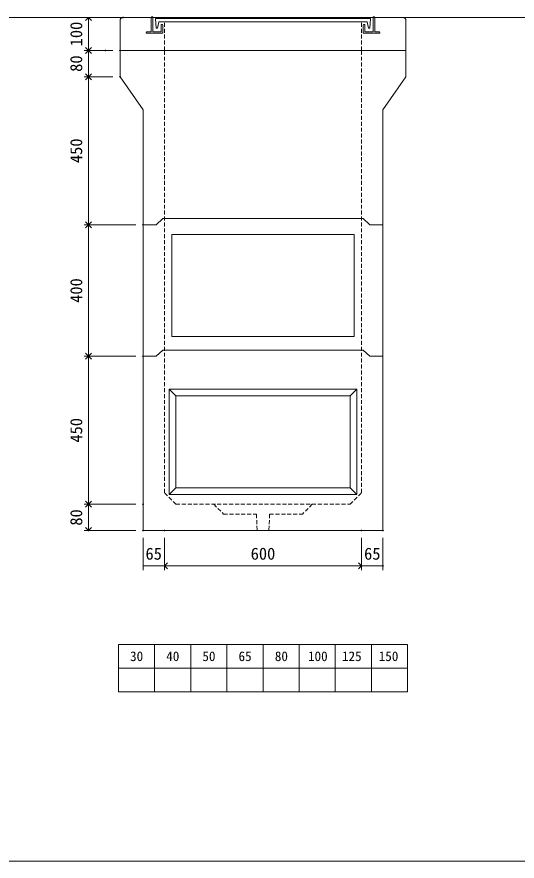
# Model space of a CAD drawing. Units: millimetres, scale not verified. Extents: x -4890 to 4890, y -2292 to 2292.
# Drawn here: x 1846 to 3368, y -1983 to 584 of the extents above; entities that cross this region are included whole.
import ezdxf
from ezdxf.enums import TextEntityAlignment as Align

# ---------------------------------------------------------------- set-up
doc = ezdxf.new("R2010")
doc.units = ezdxf.units.MM
doc.header["$LTSCALE"] = 10
doc.header["$PDMODE"] = 32
doc.header["$PDSIZE"] = 2
doc.linetypes.add('DASHED1', pattern=[1.8, 1.2, -0.6])
doc.linetypes.add('USER2', pattern=[50.8, 31.75, -6.35, 6.35, -6.35])
doc.layers.add('0-1_Defpoints', color=7, linetype='Continuous')
for name, color, linetype, lineweight in [('0-2_waku', 7, 'Continuous', 18), ('0-3_gaikei', 7, 'Continuous', 18), ('0-4_kakure', 7, 'DASHED1', 5), ('0-5_sunpou', 7, 'Continuous', 5), ('0-9_uchigawa', 6, 'Continuous', 18), ('0-B_futa', 3, 'Continuous', 18), ('0-C_GL', 4, 'Continuous', 18), ('0-E_文字１', 7, 'Continuous', 18), ('1-3_uchigawa2', 6, 'USER2', 18)]:
    doc.layers.add(name, color=color, linetype=linetype, lineweight=lineweight)
doc.styles.add('ＭＳ ゴシック', font='')
doc.styles.get('ＭＳ ゴシック').set_extended_font_data('MS Gothic')

# ---------------------------------------------------------------- blocks, each defined once
blk = doc.blocks.new('_Open90')
at = {"layer": '0-5_sunpou'}
blk.add_line((0, 0), (-1, 0), dxfattribs=at)
blk.add_lwpolyline([(-0.5, 0.5), (0, 0), (-0.5, -0.5)], dxfattribs=at)
blk = doc.blocks.new('D44')
at = {"layer": '0-1_Defpoints'}
for p in [(3617.33, 2794.36), (3511.3, 2694.36), (3563.33, 2694.36)]:
    blk.add_point(p, dxfattribs=at)
at = {"layer": '0-5_sunpou'}
for p, q in [((3595.33, 2794.36), (3498.3, 2794.36)), ((3511.3, 2776.36), (3511.3, 2712.36)), ((3541.33, 2694.36), (3498.3, 2694.36))]:
    blk.add_line(p, q, dxfattribs=at)
at = {"layer": '0-5_sunpou', "xscale": 18, "yscale": 18}
for p, rotation in [((3511.3, 2794.36), 90), ((3511.3, 2694.36), 270)]:
    blk.add_blockref('_Open90', p, dxfattribs=dict(at, rotation=rotation))
at = {"layer": '0-5_sunpou', "style": 'ＭＳ ゴシック'}
blk.add_text('100', height=36.66, rotation=90, dxfattribs=at).set_placement((3503.3, 2706.86), align=Align.BOTTOM_LEFT)
blk = doc.blocks.new('D45')
at = {"layer": '0-1_Defpoints'}
for p in [(3607.33, 2694.36), (3511.3, 2614.36), (3607.33, 2614.36)]:
    blk.add_point(p, dxfattribs=at)
at = {"layer": '0-5_sunpou'}
for p, q in [((3585.33, 2694.36), (3498.3, 2694.36)), ((3511.3, 2676.36), (3511.3, 2632.36)), ((3585.33, 2614.36), (3498.3, 2614.36))]:
    blk.add_line(p, q, dxfattribs=at)
at = {"layer": '0-5_sunpou', "xscale": 18, "yscale": 18}
for p, rotation in [((3511.3, 2694.36), 90), ((3511.3, 2614.36), 270)]:
    blk.add_blockref('_Open90', p, dxfattribs=dict(at, rotation=rotation))
at = {"layer": '0-5_sunpou', "style": 'ＭＳ ゴシック'}
blk.add_text('80', height=36.66, rotation=90, dxfattribs=at).set_placement((3503.3, 2629.36), align=Align.BOTTOM_LEFT)
blk = doc.blocks.new('D46')
at = {"layer": '0-1_Defpoints'}
for p in [(3607.33, 2614.36), (3511.3, 2164.36), (3677.33, 2164.36)]:
    blk.add_point(p, dxfattribs=at)
at = {"layer": '0-5_sunpou'}
for p, q in [((3585.33, 2614.36), (3498.3, 2614.36)), ((3511.3, 2596.36), (3511.3, 2182.36)), ((3655.33, 2164.36), (3498.3, 2164.36))]:
    blk.add_line(p, q, dxfattribs=at)
at = {"layer": '0-5_sunpou', "xscale": 18, "yscale": 18}
for p, rotation in [((3511.3, 2614.36), 90), ((3511.3, 2164.36), 270)]:
    blk.add_blockref('_Open90', p, dxfattribs=dict(at, rotation=rotation))
at = {"layer": '0-5_sunpou', "style": 'ＭＳ ゴシック'}
blk.add_text('450', height=36.66, rotation=90, dxfattribs=at).set_placement((3503.3, 2351.86), align=Align.BOTTOM_LEFT)
blk = doc.blocks.new('D47')
at = {"layer": '0-1_Defpoints'}
for p in [(3677.33, 2164.36), (3511.3, 1764.36), (3677.33, 1764.36)]:
    blk.add_point(p, dxfattribs=at)
at = {"layer": '0-5_sunpou'}
for p, q in [((3655.33, 2164.36), (3498.3, 2164.36)), ((3511.3, 2146.36), (3511.3, 1782.36)), ((3655.33, 1764.36), (3498.3, 1764.36))]:
    blk.add_line(p, q, dxfattribs=at)
at = {"layer": '0-5_sunpou', "xscale": 18, "yscale": 18}
for p, rotation in [((3511.3, 2164.36), 90), ((3511.3, 1764.36), 270)]:
    blk.add_blockref('_Open90', p, dxfattribs=dict(at, rotation=rotation))
at = {"layer": '0-5_sunpou', "style": 'ＭＳ ゴシック'}
blk.add_text('400', height=36.66, rotation=90, dxfattribs=at).set_placement((3503.3, 1926.86), align=Align.BOTTOM_LEFT)
blk = doc.blocks.new('D48')
at = {"layer": '0-1_Defpoints'}
for p in [(3677.33, 1764.36), (3511.3, 1314.36), (3677.33, 1314.36)]:
    blk.add_point(p, dxfattribs=at)
at = {"layer": '0-5_sunpou'}
for p, q in [((3655.33, 1764.36), (3498.3, 1764.36)), ((3511.3, 1746.36), (3511.3, 1332.36)), ((3655.33, 1314.36), (3498.3, 1314.36))]:
    blk.add_line(p, q, dxfattribs=at)
at = {"layer": '0-5_sunpou', "xscale": 18, "yscale": 18}
for p, rotation in [((3511.3, 1764.36), 90), ((3511.3, 1314.36), 270)]:
    blk.add_blockref('_Open90', p, dxfattribs=dict(at, rotation=rotation))
at = {"layer": '0-5_sunpou', "style": 'ＭＳ ゴシック'}
blk.add_text('450', height=36.66, rotation=90, dxfattribs=at).set_placement((3503.3, 1501.86), align=Align.BOTTOM_LEFT)
blk = doc.blocks.new('D49')
at = {"layer": '0-1_Defpoints'}
for p in [(3677.33, 1314.36), (3511.3, 1234.36), (3677.33, 1234.36)]:
    blk.add_point(p, dxfattribs=at)
at = {"layer": '0-5_sunpou'}
for p, q in [((3655.33, 1314.36), (3498.3, 1314.36)), ((3511.3, 1296.36), (3511.3, 1252.36)), ((3655.33, 1234.36), (3498.3, 1234.36))]:
    blk.add_line(p, q, dxfattribs=at)
at = {"layer": '0-5_sunpou', "xscale": 18, "yscale": 18}
for p, rotation in [((3511.3, 1314.36), 90), ((3511.3, 1234.36), 270)]:
    blk.add_blockref('_Open90', p, dxfattribs=dict(at, rotation=rotation))
at = {"layer": '0-5_sunpou', "style": 'ＭＳ ゴシック'}
blk.add_text('80', height=36.66, rotation=90, dxfattribs=at).set_placement((3503.3, 1249.36), align=Align.BOTTOM_LEFT)
blk = doc.blocks.new('D50')
at = {"layer": '0-1_Defpoints'}
for p in [(3677.33, 1234.36), (3742.33, 1234.36), (3742.33, 1126.89)]:
    blk.add_point(p, dxfattribs=at)
at = {"layer": '0-5_sunpou'}
for p, q in [((3677.33, 1212.36), (3677.33, 1113.89)), ((3742.33, 1212.36), (3742.33, 1113.89)), ((3677.33, 1126.89), (3742.33, 1126.89))]:
    blk.add_line(p, q, dxfattribs=at)
at = {"layer": '0-5_sunpou', "style": 'ＭＳ ゴシック'}
blk.add_text('65', height=36.66, dxfattribs=at).set_placement((3684.83, 1134.89), align=Align.BOTTOM_LEFT)
blk = doc.blocks.new('D51')
at = {"layer": '0-1_Defpoints'}
for p in [(3742.33, 1234.36), (4342.33, 1234.36), (4342.33, 1126.89)]:
    blk.add_point(p, dxfattribs=at)
at = {"layer": '0-5_sunpou'}
for p, q in [((3742.33, 1212.36), (3742.33, 1113.89)), ((4342.33, 1212.36), (4342.33, 1113.89)), ((3760.33, 1126.89), (4324.33, 1126.89))]:
    blk.add_line(p, q, dxfattribs=at)
at = {"layer": '0-5_sunpou', "xscale": 18, "yscale": 18, "rotation": 180}
blk.add_blockref('_Open90', (3742.33, 1126.89), dxfattribs=at)
at = {"layer": '0-5_sunpou', "xscale": 18, "yscale": 18}
blk.add_blockref('_Open90', (4342.33, 1126.89), dxfattribs=at)
at = {"layer": '0-5_sunpou', "style": 'ＭＳ ゴシック'}
blk.add_text('600', height=36.66, dxfattribs=at).set_placement((4004.83, 1134.89), align=Align.BOTTOM_LEFT)
blk = doc.blocks.new('D52')
at = {"layer": '0-1_Defpoints'}
for p in [(4342.33, 1234.36), (4407.33, 1234.36), (4407.33, 1126.89)]:
    blk.add_point(p, dxfattribs=at)
at = {"layer": '0-5_sunpou'}
for p, q in [((4342.33, 1212.36), (4342.33, 1113.89)), ((4407.33, 1212.36), (4407.33, 1113.89)), ((4342.33, 1126.89), (4407.33, 1126.89))]:
    blk.add_line(p, q, dxfattribs=at)
at = {"layer": '0-5_sunpou', "style": 'ＭＳ ゴシック'}
blk.add_text('65', height=36.66, dxfattribs=at).set_placement((4349.83, 1134.89), align=Align.BOTTOM_LEFT)

msp = doc.modelspace()

# ---------------------------------------------------------------- linework, layer by layer
at = {"layer": '0-2_waku'}
for p, q in [((2155.01, -1323.75), (2155.01, -1467.75)), ((2155.01, -1323.75), (2155.01, -1467.75)), ((2155.01, -1323.75), (2155.01, -1467.75)), ((2155.01, -1323.75), (2155.01, -1467.75)), ((2155.01, -1323.75), (3035.01, -1323.75)), ((2265.01, -1323.75), (2265.01, -1467.75)), ((2375.01, -1323.75), (2375.01, -1467.75)), ((2375.01, -1323.75), (2375.01, -1467.75)), ((2485.01, -1323.75), (2485.01, -1467.75)), ((2595.01, -1323.75), (2595.01, -1467.75)), ((2705.01, -1323.75), (2705.01, -1467.75)), ((2815.01, -1323.75), (2815.01, -1467.75)), ((2925.01, -1323.75), (2925.01, -1467.75)), ((3035.01, -1323.75), (3035.01, -1467.75)), ((2155.01, -1395.75), (3035.01, -1395.75)), ((2155.01, -1467.75), (3035.01, -1467.75)), ((-1230, -1982.75), (4890, -1982.75)), ((-1230, -1982.75), (4890, -1982.75))]:
    msp.add_line(p, q, dxfattribs=at)
at = {"layer": '0-3_gaikei'}
for p, q in [((2160.01, 482.25), (2160.01, 572.25)), ((2170.01, 582.25), (2255.01, 582.25)), ((2935.01, 582.25), (3020.01, 582.25)), ((3030.01, 482.25), (3030.01, 572.25)), ((2160.01, 482.25), (2160.01, 402.25)), ((2160.01, 482.25), (2270.01, 482.25)), ((2160.01, 482.25), (2270.01, 482.25)), ((2160.01, 482.25), (3030.01, 482.25)), ((3030.01, 482.25), (2920.01, 482.25)), ((3030.01, 482.25), (2920.01, 482.25)), ((3030.01, 482.25), (2920.01, 482.25)), ((3030.01, 482.25), (2920.01, 482.25)), ((3030.01, 482.25), (3030.01, 402.25)), ((2230.01, 301.25), (2160.01, 402.25)), ((2960.01, 301.25), (3030.01, 402.25)), ((2230.01, 301.25), (2230.01, -977.75)), ((2960.01, 301.25), (2960.01, -977.75)), ((2230.01, -47.75), (2270.01, -47.75)), ((2230.01, -47.75), (2270.01, -47.75)), ((2230.01, -47.75), (2270.01, -47.75)), ((2290.01, -28.75), (2270.01, -47.75)), ((2290.01, -28.75), (2270.01, -47.75)), ((2290.01, -28.75), (2270.01, -47.75)), ((2290.01, -28.75), (2900.01, -28.75)), ((2920.01, -47.75), (2900.01, -28.75)), ((2920.01, -47.75), (2960.01, -47.75)), ((2960.01, -47.75), (2920.01, -47.75)), ((2960.01, -47.75), (2920.01, -47.75)), ((2960.01, -47.75), (2920.01, -47.75)), ((2290.01, -428.75), (2270.01, -447.75)), ((2290.01, -428.75), (2270.01, -447.75)), ((2290.01, -428.75), (2270.01, -447.75)), ((2290.01, -428.75), (2900.01, -428.75)), ((2920.01, -447.75), (2900.01, -428.75)), ((2230.01, -447.75), (2270.01, -447.75)), ((2230.01, -447.75), (2270.01, -447.75)), ((2230.01, -447.75), (2270.01, -447.75)), ((2920.01, -447.75), (2960.01, -447.75)), ((2960.01, -447.75), (2920.01, -447.75)), ((2960.01, -447.75), (2920.01, -447.75)), ((2960.01, -447.75), (2920.01, -447.75)), ((2230.01, -977.75), (2960.01, -977.75)), ((2230.01, -977.75), (2960.01, -977.75)), ((2230.01, -977.75), (2960.01, -977.75)), ((2230.01, -977.75), (2960.01, -977.75)), ((2230.01, -977.75), (2960.01, -977.75)), ((2230.01, -977.75), (2960.01, -977.75))]:
    msp.add_line(p, q, dxfattribs=at)
for points in [[(2920.01, -47.75), (2900.01, -28.75), (2920.01, -47.75)], [(2920.01, -47.75), (2960.01, -47.75), (2920.01, -47.75)], [(2920.01, -447.75), (2900.01, -428.75), (2920.01, -447.75)], [(2920.01, -447.75), (2960.01, -447.75), (2920.01, -447.75)]]:
    msp.add_lwpolyline(points, dxfattribs=at)
for centre, radius, start, end in [((2169.43, 572.83), 9.44, 86.47383, 183.52617), ((3020.34, 572.58), 9.68, 358.04251, 91.95749)]:
    msp.add_arc(centre, radius, start, end, dxfattribs=at)
at = {"layer": '0-4_kakure'}
for p, q in [((2295.01, 482.25), (2295.01, 568.75)), ((2895.01, 482.25), (2895.01, 568.75)), ((2295.01, -862.75), (2295.01, 482.25)), ((2895.01, -862.75), (2895.01, 482.25)), ((2330.01, -897.75), (2295.01, -862.75)), ((2860.01, -897.75), (2895.01, -862.75)), ((2330.01, -897.75), (2860.01, -897.75)), ((2445.01, -897.75), (2475.01, -927.75)), ((2745.01, -897.75), (2715.01, -927.75)), ((2615.01, -927.75), (2613.01, -977.75)), ((2615.01, -927.75), (2715.01, -927.75))]:
    msp.add_line(p, q, dxfattribs=at)
msp.add_lwpolyline([(2475.01, -927.75), (2575.01, -927.75), (2577.01, -977.75)], dxfattribs=at)
at = {"layer": '0-9_uchigawa'}
for p, q in [((2310.01, -547.75), (2310.01, -867.75)), ((2310.01, -547.75), (2880.01, -547.75)), ((2310.01, -547.75), (2330.01, -567.75)), ((2860.01, -567.75), (2880.01, -547.75)), ((2880.01, -547.75), (2880.01, -867.75)), ((2330.01, -567.75), (2330.01, -847.75)), ((2330.01, -567.75), (2330.01, -847.75)), ((2330.01, -567.75), (2860.01, -567.75)), ((2860.01, -567.75), (2860.01, -847.75)), ((2860.01, -567.75), (2860.01, -847.75)), ((2310.01, -867.75), (2330.01, -847.75)), ((2310.01, -867.75), (2595.01, -867.75)), ((2330.01, -847.75), (2595.01, -847.75)), ((2595.01, -847.75), (2860.01, -847.75)), ((2595.01, -867.75), (2880.01, -867.75)), ((2880.01, -867.75), (2860.01, -847.75))]:
    msp.add_line(p, q, dxfattribs=at)
at = {"layer": '0-B_futa'}
for p, q in [((2255.01, 582.25), (2255.01, 539.25)), ((2257.01, 584.25), (2260.01, 584.25)), ((2260.01, 584.25), (2260.01, 539.25)), ((2267.83, 579.75), (2922.16, 579.75)), ((2267.83, 579.75), (2270.31, 549.75)), ((2278.34, 568.75), (2274.03, 549.75)), ((2278.34, 568.75), (2911.68, 568.75)), ((2911.68, 568.75), (2916, 549.75)), ((2922.16, 579.75), (2919.91, 549.75)), ((2930.01, 584.25), (2930.01, 539.25)), ((2930.01, 584.25), (2933.01, 584.25)), ((2935.01, 582.25), (2935.01, 539.25)), ((2242.01, 539.25), (2255.01, 539.25)), ((2260.01, 539.25), (2285.01, 539.25)), ((2270.31, 549.75), (2274.03, 549.75)), ((2285.01, 559.25), (2285.01, 539.25)), ((2287.01, 561.25), (2288.01, 561.25)), ((2290.01, 559.25), (2290.01, 534.25)), ((2900.01, 559.25), (2900.01, 534.25)), ((2903.01, 561.25), (2902.01, 561.25)), ((2905.01, 559.25), (2905.01, 539.25)), ((2930.01, 539.25), (2905.01, 539.25)), ((2919.91, 549.75), (2916, 549.75)), ((2948.01, 539.25), (2935.01, 539.25)), ((2240.01, 537.25), (2240.01, 536.25)), ((2290.01, 534.25), (2242.01, 534.25)), ((2900.01, 534.25), (2948.01, 534.25)), ((2950.01, 537.25), (2950.01, 536.25))]:
    msp.add_line(p, q, dxfattribs=at)
for centre, start, end in [((2257.01, 582.25), 90, 180), ((2933.01, 582.25), 0, 90), ((2242.01, 537.25), 90, 180), ((2287.01, 559.25), 90, 180), ((2288.01, 559.25), 0, 90), ((2902.01, 559.25), 90, 180), ((2903.01, 559.25), 0, 90), ((2948.01, 537.25), 0, 90), ((2242.01, 536.25), 180, 270), ((2948.01, 536.25), 270, 0)]:
    msp.add_arc(centre, 2, start, end, dxfattribs=at)
at = {"layer": '0-C_GL'}
for p, q in [((-1230, 582.25), (4890, 582.25)), ((-1229.99, 582.25), (4890.01, 582.25))]:
    msp.add_line(p, q, dxfattribs=at)
at = {"layer": '1-3_uchigawa2'}
for p, q in [((2318.01, -77.75), (2595.51, -77.75)), ((2318.01, -77.75), (2318.01, -387.75)), ((2872.01, -77.75), (2594.51, -77.75)), ((2872.01, -77.75), (2872.01, -387.75)), ((2318.01, -387.75), (2595.01, -387.75)), ((2872.01, -387.75), (2595.01, -387.75))]:
    msp.add_line(p, q, dxfattribs=at)

# ---------------------------------------------------------------- block references
at = {"layer": '0-5_sunpou'}
for name in ['D44', 'D45', 'D46', 'D47', 'D48', 'D49', 'D50', 'D51', 'D52']:
    msp.add_blockref(name, (-1447.32, -2212.11), dxfattribs=at)

# ---------------------------------------------------------------- texts
at = {"layer": '0-E_文字１', "style": 'ＭＳ ゴシック'}
for s, p in [('30', (2190.55, -1383.29)), ('40', (2300.55, -1383.29)), ('50', (2410.55, -1383.29)), ('65', (2520.55, -1383.29)), ('80', (2630.96, -1383.29)), ('100', (2731.83, -1383.29)), ('125', (2835.22, -1383.29)), ('150', (2946.98, -1383.29))]:
    msp.add_text(s, height=29.33, dxfattribs=at).set_placement(p, align=Align.BOTTOM_LEFT)

doc.saveas('drawing.dxf')
